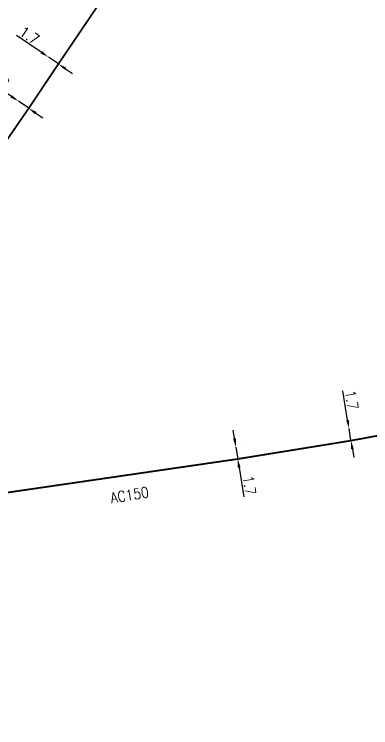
# Model space of a CAD drawing. Header units: millimetres. Extents: x 133989 to 135004, y 130988 to 132014.
# Drawn here: x 134721.2 to 134771.1, y 131345.5 to 131445.4 of the extents above; entities that cross this region are included whole.
import ezdxf

# ---------------------------------------------------------------- set-up
doc = ezdxf.new("R2010")
doc.units = ezdxf.units.MM
doc.header["$PDMODE"] = 34
doc.linetypes.add('L_25_AP', pattern=[2000, 1000, 1000])
doc.linetypes.add('L_25_FN', pattern=[2000, 1000, 1000])
doc.layers.get('Defpoints').update_dxf_attribs({"linetype": 'CONTINUOUS'})
doc.layers.add('L_150', color=1, linetype='CONTINUOUS')
doc.styles.get("Standard").update_dxf_attribs({"font": 'romans.shx', "width": 0.85})
doc.dimstyles.get("Standard").update_dxf_attribs({"dimtxt": 1.5, "dimasz": 1.2, "dimexe": 0.625, "dimexo": 0.625, "dimgap": 0.25, "dimtad": 1, "dimdec": 1, "dimzin": 0, "dimdsep": 46, "dimtxsty": 'Standard', "dimcen": -0.5, "dimadec": 0, "dimazin": 0, "dimtfac": 1, "dimtdec": 1, "dimtmove": 0, "dimatfit": 3, "dimfxl": 0, "dimtolj": 1, "dimtzin": 0, "dimarcsym": 0})

# ---------------------------------------------------------------- blocks, each defined once
blk = doc.blocks.new('*D690')
at = {"layer": 'Defpoints', "color": 0, "linetype": 'Continuous', "transparency": 16777216}
for p in [(134752.242, 131384.786), (134752.242, 131384.786), (134752.514, 131383.108)]:
    blk.add_point(p, dxfattribs=at)
at = {"layer": 'L_150', "color": 0, "linetype": 'Continuous', "lineweight": -2, "transparency": 16777216}
for p, q in [((134752.05, 131385.971), (134751.858, 131387.155)), ((134752.242, 131384.786), (134752.514, 131383.108)), ((134752.859, 131384.886), (134752.859, 131384.886)), ((134752.706, 131381.923), (134753.377, 131377.788))]:
    blk.add_line(p, q, dxfattribs=at)
at = {"layer": 'L_150', "color": 0, "linetype": 'Continuous', "transparency": 16777216}
for points in [[(134752.248, 131386.003), (134751.853, 131385.939), (134752.242, 131384.786)], [(134752.904, 131381.955), (134752.509, 131381.891), (134752.514, 131383.108)]]:
    blk.add_solid(points, dxfattribs=at)
at = {"layer": 'L_150', "color": 0, "linetype": 'Continuous', "transparency": 16777216, "insert": (134754.125, 131379.424), "char_height": 1.5, "attachment_point": 5, "rotation": 279.20793}
blk.add_mtext('\\A1;1.7', dxfattribs=at)
blk = doc.blocks.new('*D691')
at = {"layer": 'Defpoints', "color": 0, "linetype": 'Continuous', "transparency": 16777216}
for p in [(134768.092, 131387.358), (134768.092, 131387.358), (134768.367, 131385.68)]:
    blk.add_point(p, dxfattribs=at)
at = {"layer": 'L_150', "color": 0, "linetype": 'Continuous', "lineweight": -2, "transparency": 16777216}
for p, q in [((134767.897, 131388.542), (134767.219, 131392.676)), ((134768.367, 131385.68), (134768.092, 131387.358)), ((134768.561, 131384.496), (134768.756, 131383.312))]:
    blk.add_line(p, q, dxfattribs=at)
at = {"layer": 'L_150', "color": 0, "linetype": 'Continuous', "transparency": 16777216}
for points in [[(134768.095, 131388.574), (134767.7, 131388.509), (134768.092, 131387.358)], [(134768.759, 131384.528), (134768.364, 131384.464), (134768.367, 131385.68)]]:
    blk.add_solid(points, dxfattribs=at)
at = {"layer": 'L_150', "color": 0, "linetype": 'Continuous', "transparency": 16777216, "insert": (134768.448, 131391.363), "char_height": 1.5, "attachment_point": 5, "rotation": 279.31829}
blk.add_mtext('\\A1;1.7', dxfattribs=at)
blk = doc.blocks.new('*D727')
at = {"layer": 'Defpoints', "color": 0, "linetype": 'Continuous', "transparency": 16777216}
for p in [(134721.785, 131433.22), (134721.785, 131433.22), (134723.229, 131432.232)]:
    blk.add_point(p, dxfattribs=at)
at = {"layer": 'L_150', "color": 0, "linetype": 'Continuous', "lineweight": -2, "transparency": 16777216}
for p, q in [((134720.795, 131433.898), (134717.338, 131436.264)), ((134723.229, 131432.232), (134721.785, 131433.22)), ((134724.219, 131431.554), (134725.21, 131430.876))]:
    blk.add_line(p, q, dxfattribs=at)
at = {"layer": 'L_150', "color": 0, "linetype": 'Continuous', "transparency": 16777216}
for points in [[(134720.908, 131434.063), (134720.682, 131433.733), (134721.785, 131433.22)], [(134724.332, 131431.719), (134724.106, 131431.389), (134723.229, 131432.232)]]:
    blk.add_solid(points, dxfattribs=at)
at = {"layer": 'L_150', "color": 0, "linetype": 'Continuous', "transparency": 16777216, "insert": (134719.136, 131436.245), "char_height": 1.5, "attachment_point": 5, "rotation": 325.6104}
blk.add_mtext('\\A1;1.8', dxfattribs=at)
blk = doc.blocks.new('*D728')
at = {"layer": 'Defpoints', "color": 0, "linetype": 'Continuous', "transparency": 16777216}
for p in [(134725.98, 131439.402), (134725.98, 131439.402), (134727.385, 131438.445)]:
    blk.add_point(p, dxfattribs=at)
at = {"layer": 'L_150', "color": 0, "linetype": 'Continuous', "lineweight": -2, "transparency": 16777216}
for p, q in [((134724.988, 131440.078), (134721.526, 131442.437)), ((134727.385, 131438.445), (134725.98, 131439.402)), ((134728.376, 131437.769), (134729.368, 131437.093))]:
    blk.add_line(p, q, dxfattribs=at)
at = {"layer": 'L_150', "color": 0, "linetype": 'Continuous', "transparency": 16777216}
for points in [[(134725.101, 131440.243), (134724.876, 131439.913), (134725.98, 131439.402)], [(134728.489, 131437.934), (134728.264, 131437.604), (134727.385, 131438.445)]]:
    blk.add_solid(points, dxfattribs=at)
at = {"layer": 'L_150', "color": 0, "linetype": 'Continuous', "transparency": 16777216, "insert": (134723.324, 131442.422), "char_height": 1.5, "attachment_point": 5, "rotation": 325.72949}
blk.add_mtext('\\A1;1.7', dxfattribs=at)

msp = doc.modelspace()

# ---------------------------------------------------------------- linework, layer by layer
at = {"layer": 'L_150', "linetype": 'L_25_FN', "const_width": 0.25, "flags": 128}
msp.add_lwpolyline([(134882.07, 131720.956), (134879.062, 131723.191), (134877.869, 131721.586), (134874.709, 131716.468), (134874.709, 131716.468, 0.038177), (134872.944, 131712.65), (134867.645, 131698.228), (134866.236, 131692.593), (134865.585, 131690.477), (134863.051, 131681.914), (134858.327, 131665.908), (134852.288, 131646.936), (134846.951, 131633.112), (134844.293, 131626.419), (134841.373, 131619.878), (134839.244, 131614.808), (134836.276, 131607.988), (134832.795, 131600.719), (134827.733, 131592.639), (134819.395, 131579.638), (134805.685, 131558.527), (134798.916, 131548.121), (134792.683, 131538.671), (134789.192, 131533.29), (134783.159, 131523.954), (134767.144, 131499.151), (134761.126, 131489.967), (134754.393, 131479.75), (134751.318, 131475.288), (134747.739, 131470.086), (134745.08, 131465.307), (134740.903, 131458.594), (134738.134, 131454.118), (134734.707, 131449.261), (134727.385, 131438.445), (134723.229, 131432.232), (134718.9, 131425.95), (134717.49, 131422.358), (134715.572, 131418.215), (134711.385, 131408.476), (134708.277, 131400.816), (134705.839, 131394.274)], format="xyb", dxfattribs=at)
at = {"layer": 'L_150', "linetype": 'L_25_AP', "const_width": 0.25, "flags": 128}
msp.add_lwpolyline([(135000, 131303.598), (134983.227, 131311.563), (134979.849, 131310.65), (134950.213, 131324.725), (134953.058, 131330.683), (134947.964, 131332.778), (134947.964, 131332.778), (134905.81, 131352.911), (134903.866, 131353.803, 0.081486), (134901.734, 131354.616), (134901.734, 131354.616, -0.146966), (134899.629, 131355.927), (134899.629, 131355.927), (134899.629, 131355.927, 0.324777), (134897.718, 131356.929), (134897.718, 131356.929), (134897.718, 131356.929, -0.089169), (134895.795, 131357.381), (134866.913, 131371.489), (134863.903, 131372.92, 0.082999), (134863.269, 131373.101), (134861.891, 131373.257, -0.093802), (134861.181, 131373.476), (134856.211, 131376.106), (134851.173, 131378.771), (134842.475, 131382.898), (134842.475, 131382.898), (134842.475, 131382.898, -0.061486), (134842.475, 131382.898), (134833.451, 131386.642), (134833.451, 131386.642), (134833.451, 131386.642), (134833.451, 131386.642, 0.071188), (134817.56, 131390.52), (134817.56, 131390.52), (134817.56, 131390.52, 0.061697), (134778.68, 131387.575), (134778.68, 131387.575), (134778.68, 131387.575), (134768.367, 131385.68), (134768.367, 131385.68), (134752.514, 131383.108), (134707.149, 131376.5), (134707.149, 131376.5), (134707.149, 131376.5), (134707.149, 131376.5), (134707.149, 131376.5), (134707.149, 131376.5), (134707.149, 131376.5, 0.130726), (134695.814, 131370.701, 0.030793), (134693.679, 131368.526), (134690.872, 131365.973)], format="xyb", dxfattribs=at)

# ---------------------------------------------------------------- texts
at = {"layer": 'L_150', "linetype": 'Continuous', "width": 0.85}
msp.add_text('AC150', height=1.5, rotation=9.24722, dxfattribs=at).set_placement((134734.81, 131376.89))

# ---------------------------------------------------------------- dimensions: what is measured, and where the dimension line sits
at = {"layer": 'L_150', "linetype": 'Continuous'}
for base, p1, p2, angle, picture, middle in [((134725.98, 131439.402), (134727.385, 131438.445), (134725.98, 131439.402), 325.72949, '*D728', (134722.761, 131441.595)), ((134721.7849, 131433.22), (134723.2291, 131432.2315), (134721.7849, 131433.22), 325.6104, '*D727', (134718.571, 131435.4197)), ((134768.092, 131387.358), (134768.367, 131385.68), (134768.092, 131387.358), 279.31829, '*D691', (134767.461, 131391.201)), ((134752.242, 131384.786), (134752.514, 131383.108), (134752.242, 131384.786), 279.20793, '*D690', (134753.138, 131379.264))]:
    dim = msp.add_linear_dim(base=base, p1=p1, p2=p2, angle=angle, dimstyle='Standard', dxfattribs=at)
    dim.commit()
    dim.dimension.update_dxf_attribs({"geometry": picture, "text_midpoint": middle, "dimtype": 160})

doc.saveas('drawing.dxf')
